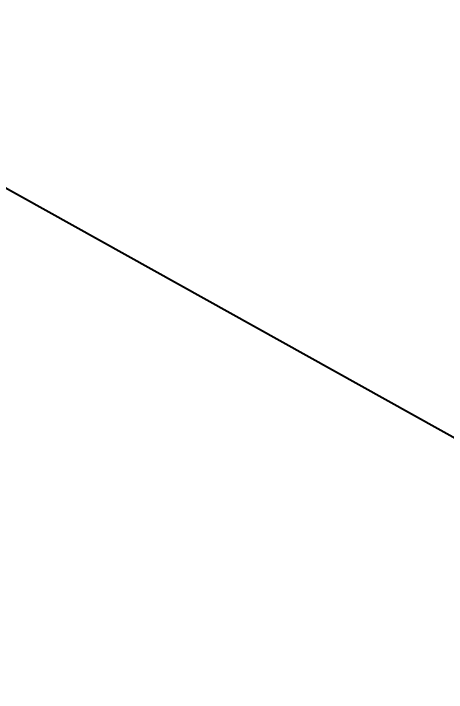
# Model space of a CAD drawing. Header units: millimetres. Extents: x 0 to 21000, y 0 to 14850.
# Drawn here: x 3201 to 3759, y 8780 to 9653 of the extents above; entities that cross this region are included whole.
import ezdxf

# ---------------------------------------------------------------- set-up
doc = ezdxf.new("R2010")
doc.units = ezdxf.units.MM
doc.header["$LTSCALE"] = 500
doc.layers.add('02', color=1, linetype='Continuous')
doc.layers.add('08', color=1, linetype='Continuous')
doc.styles.get("Standard").update_dxf_attribs({"font": 'isocp', "width": 0.707, "bigfont": 'intecad.shx'})
doc.dimstyles.new('INTE', dxfattribs={"dimscale": 50, "dimtxt": 6, "dimasz": 3, "dimexe": 3, "dimexo": 0, "dimgap": 1, "dimtad": 1, "dimdec": 1, "dimdsep": 46, "dimtxsty": 'Standard', "dimcen": 0, "dimclrd": 1, "dimclre": 1, "dimclrt": 3, "dimaunit": 1, "dimadec": 0, "dimazin": 0, "dimtfac": 1, "dimtdec": 1, "dimtmove": 0, "dimatfit": 0, "dimfxl": 0, "dimarcsym": 0})

# ---------------------------------------------------------------- blocks, each defined once
blk = doc.blocks.new('*D335')
at = {"layer": '08', "color": 1, "lineweight": -2}
for p, q in [((4549.95, 11556.49), (2372.91, 11556.49)), ((2522.91, 4086.49), (2522.91, 11406.49)), ((4353.73, 3936.49), (2372.91, 3936.49))]:
    blk.add_line(p, q, dxfattribs=at)
at = {"layer": '08', "color": 1}
for points in [[(2497.91, 11406.49), (2547.91, 11406.49), (2522.91, 11556.49)], [(2497.91, 4086.49), (2547.91, 4086.49), (2522.91, 3936.49)]]:
    blk.add_solid(points, dxfattribs=at)
at = {"layer": 'Defpoints', "color": 0}
for p in [(2522.91, 11556.49), (4549.95, 11556.49), (4353.73, 3936.49)]:
    blk.add_point(p, dxfattribs=at)
at = {"layer": '08', "color": 3, "insert": (2322.88, 7746.49), "char_height": 300, "attachment_point": 5, "rotation": 90}
blk.add_mtext('7620', dxfattribs=at)

msp = doc.modelspace()

# ---------------------------------------------------------------- linework, layer by layer
at = {"layer": '02'}
msp.add_line((4267.66, 8829.41), (2123.55, 10023.59), dxfattribs=at)

# ---------------------------------------------------------------- dimensions: what is measured, and where the dimension line sits
at = {"layer": '08'}
dim = msp.add_linear_dim(base=(2522.91, 11556.49), p1=(4353.73, 3936.49), p2=(4549.95, 11556.49), angle=270, dimstyle='INTE', dxfattribs=at)
dim.commit()
dim.dimension.update_dxf_attribs({"geometry": '*D335', "text_midpoint": (2322.88, 7746.49)})

doc.saveas('drawing.dxf')
